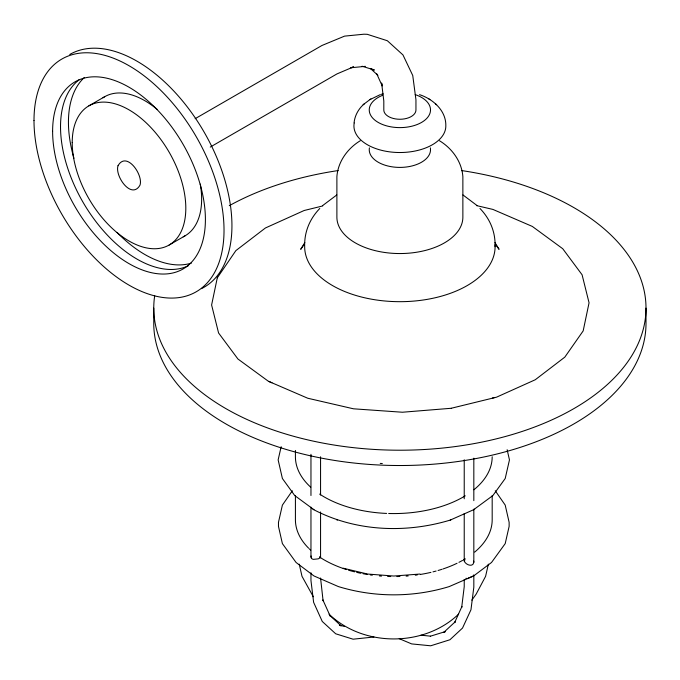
<?xml version="1.0" encoding="UTF-8"?>
<svg xmlns="http://www.w3.org/2000/svg" width="680" height="680" viewBox="0 0 680 680"><rect width="100%" height="100%" fill="white"/><g stroke="black" fill="none" stroke-linecap="round" stroke-linejoin="round"><path stroke-width="1.02" d="M311.151 557.736L311.091 555.951M473.824 509.15L473.824 562.241C473.076 567.783 465.333 564.706 464.227 560.957L464.227 513.527M322.711 205.955L304.181 210.494L265.421 227.978L235.858 250.623L217.294 277.831L211.607 304.988L218.577 332.988L237.932 359.006L268.353 381.25L307.768 398.242L353.49 408.808L402.407 412.233L451.18 408.28M354.076 122.901C354.756 115.456 358.675 108.511 364.378 103.768M281.154 446.683L278.137 459.892L282.396 478.508L294.746 495.575L313.999 509.737M488.367 564.154L485.596 576.325L476.102 594.235L471.844 600.159M464.227 560.957L464.925 559.844M320.56 511.963L320.56 557.583L318.257 558.85L313.454 559.36A4.462 3.23 -26.3 0 1 311.151 557.736M473.688 575L473.118 576.113L468.137 578.196M304.81 242.565L300.696 249.322L304.317 244.281M217.447 277.151L217.294 277.831M319.778 208.471C309.629 219.002 304.224 232.033 304.666 246.713A95.217 54.969 0 0 0 401.65 301.673A95.217 54.969 0 0 0 495.023 244.673M292.341 490.773L282.396 505.096L278.469 522.325L278.469 526.38L282.396 543.617L296.072 562.471L313.999 575.968L338.368 586.577C374.332 597.592 413.27 597.592 449.233 586.577L473.594 575.968L491.529 562.471L505.206 543.617L509.133 526.38L509.133 522.325L505.206 505.096L495.261 490.773M320.51 557.642L319.855 556.767M458.558 614.176C424.099 647.182 363.502 647.182 329.043 614.176M268.6 381.352L271.975 382.798M369.869 99.645L380.222 94.647M363.128 104.72L370.898 98.872M360.289 140.726C347.625 148.401 338.002 161.559 336.889 176.613L336.889 217.183A62.993 36.363 0 0 0 399.882 253.547A62.993 36.363 0 0 0 462.867 217.183L462.867 176.613C461.754 161.559 452.132 148.401 439.467 140.726M322.609 205.615L336.787 194.947M473.594 509.737L492.856 495.575L505.206 478.508L509.464 459.892L507.144 449.726M88.85 105.859L104.669 96.722M195.151 118.685L321.938 45.492L344.565 36.125L363.945 34.204L367.251 34.306L387.353 40.74L402.968 54.927L412.743 75.489L415.947 99.764L415.947 109.99A16.065 9.274 0 0 1 399.882 119.263A16.065 9.274 0 0 1 383.809 109.99L383.809 100.98L381.616 83.011L382.211 85.927L376.601 73.516M210.256 147.067L336.949 73.924L353.608 66.835L350.786 67.779L365.381 66.334M169.175 244.996L185.002 235.858M312.927 509.252C354.79 531.479 405.272 533.673 450.228 520.09L450.993 519.75M476.416 205.572L492.898 209.415L532.321 226.431L562.734 248.727L582.088 274.771L589.058 302.804L583.168 330.905L564.808 357.144L535.245 379.763L496.493 397.197L451.316 408.247M450.228 520.09L474.674 509.252M373.949 636.998L353.082 639.192L335.69 633.785L322.26 621.461L313.616 602.318L310.964 580.575L310.964 572.781M430.329 636.225L445.392 631.575L443.606 632.536L455.158 621.826L454.614 622.65L461.907 606.526L461.694 607.385L464.227 586.678L464.227 579.437M381.166 94.359L383.171 93.882M492.43 398.021L494.25 397.655M420.01 574.039L393.796 576.028L367.591 574.039L343.171 568.2M465.842 578.332L466.522 578.357M380.239 463.403L382.33 463.556M420.945 635.196L430.278 636.123M362.066 66.232L374.365 70.023L371.144 68.808M344.411 626.518L339.388 624.971L341.181 625.932L329.622 615.221L330.174 616.038L322.881 599.921L323.085 600.78L320.56 578.009M399.236 638.673L411.663 643.909L430.703 645.796L449.913 639.761L462.519 628.065L470.96 609.79L473.824 587.188L473.824 575.306M419.534 94.647C433.083 99.067 446.284 110.695 445.825 125.995A45.951 26.529 0 0 1 397.307 152.481A45.951 26.529 0 0 1 354.221 123.029M336.608 519.75L337.374 520.09M462.969 194.947L477.147 205.615M435.379 103.768L436.628 104.72M428.868 98.872L429.887 99.645M370.659 68.646L377.918 75.378M479.978 208.471C490.127 219.002 495.533 232.033 495.091 246.713M496.043 245.123L499.06 249.322L494.946 242.565M313.327 596.777L302.005 576.325L299.234 564.154M473.688 561.111L473.824 562.241M646 308.116L646 323.425A246.118 142.094 0 0 1 399.882 465.519A246.118 142.094 0 0 1 153.756 323.425L153.756 308.116M492.184 495.592L492.184 519.758A98.388 56.805 0 0 1 474.665 552.117M473.824 458.175L473.824 500.65M464.227 459.773L464.227 498.771M320.56 456.79L320.56 494.989M310.964 454.3L310.964 495.516M310.964 507.144L310.964 556.818M295.418 450.432L295.418 456.773A98.388 56.805 0 0 0 310.692 487.169M295.418 495.592L295.418 519.758A98.388 56.805 0 0 0 308.601 548.165M102.969 97.792A80.334 46.376 60 0 1 157.139 109.369M200.285 184.093A80.334 46.376 60 0 1 183.218 236.801M191.344 263.126A108.043 62.381 60 0 1 117.036 232.407M73.959 158.304A108.043 62.381 60 0 1 84.227 77.597M69.742 54.485A134.368 77.579 60 0 1 205.403 134.343A134.368 77.579 60 0 1 201.441 288.651M188.241 265.829A108.043 62.381 60 0 1 83.351 202.81A108.043 62.381 60 0 1 79.501 79.517M415.191 94.605A30.634 17.688 0 0 1 423.827 120.955A30.634 17.688 0 0 1 377.417 121.95A30.634 17.688 0 0 1 382.627 95.31M461.558 170.553A246.118 142.094 0 0 1 641.197 336.048A246.118 142.094 0 0 1 364.93 448.774A246.118 142.094 0 0 1 154.691 295.766M229.287 205.691A246.118 142.094 0 0 1 338.198 170.553M430.346 147.874A30.634 17.688 0 0 1 399.882 167.407A30.634 17.688 0 0 1 369.41 147.874M465.248 558.815A98.388 56.805 0 0 1 463.369 559.929M462.502 560.422A98.388 56.805 0 0 1 458.923 562.343M457.054 563.261A98.388 56.805 0 0 1 442.994 568.956M442.025 569.27A98.388 56.805 0 0 1 438.09 570.477M436.075 571.047A98.388 56.805 0 0 1 433.007 571.854M430.933 572.365A98.388 56.805 0 0 1 420.333 574.456M417.282 574.923A98.388 56.805 0 0 1 415.284 575.195M408.178 575.952A98.388 56.805 0 0 1 406.13 576.113M399.95 576.453A98.388 56.805 0 0 1 396.865 576.538M390.736 576.538A98.388 56.805 0 0 1 387.651 576.453M381.471 576.113A98.388 56.805 0 0 1 379.423 575.952M372.308 575.195A98.388 56.805 0 0 1 370.311 574.923M367.268 574.456A98.388 56.805 0 0 1 363.001 573.707M360.876 573.291A98.388 56.805 0 0 1 356.668 572.365M354.594 571.854A98.388 56.805 0 0 1 348.517 570.188M346.545 569.585A98.388 56.805 0 0 1 319.625 557.073M310.692 550.154A98.388 56.805 0 0 1 309.273 548.828M492.184 456.773A98.388 56.805 0 0 1 473.883 489.77M465.248 495.822A98.388 56.805 0 0 1 388.679 513.494M386.623 513.425A98.388 56.805 0 0 1 319.625 494.088M118.04 165.691C114.504 175.848 131.461 200.167 139.987 185.156C143.522 174.998 126.565 150.68 118.04 165.691M72.216 142.63A80.334 46.376 60 0 0 157.411 248.625A80.334 46.376 60 0 0 157.411 135.022A80.334 46.376 60 0 0 72.216 142.63M34 120.564A134.368 77.579 60 0 0 176.519 297.865A134.368 77.579 60 0 0 176.519 107.84A134.368 77.579 60 0 0 34 120.564M52.615 131.316A108.043 62.381 60 0 0 167.212 273.87A108.043 62.381 60 0 0 167.212 121.082A108.043 62.381 60 0 0 52.615 131.316"/></g></svg>
